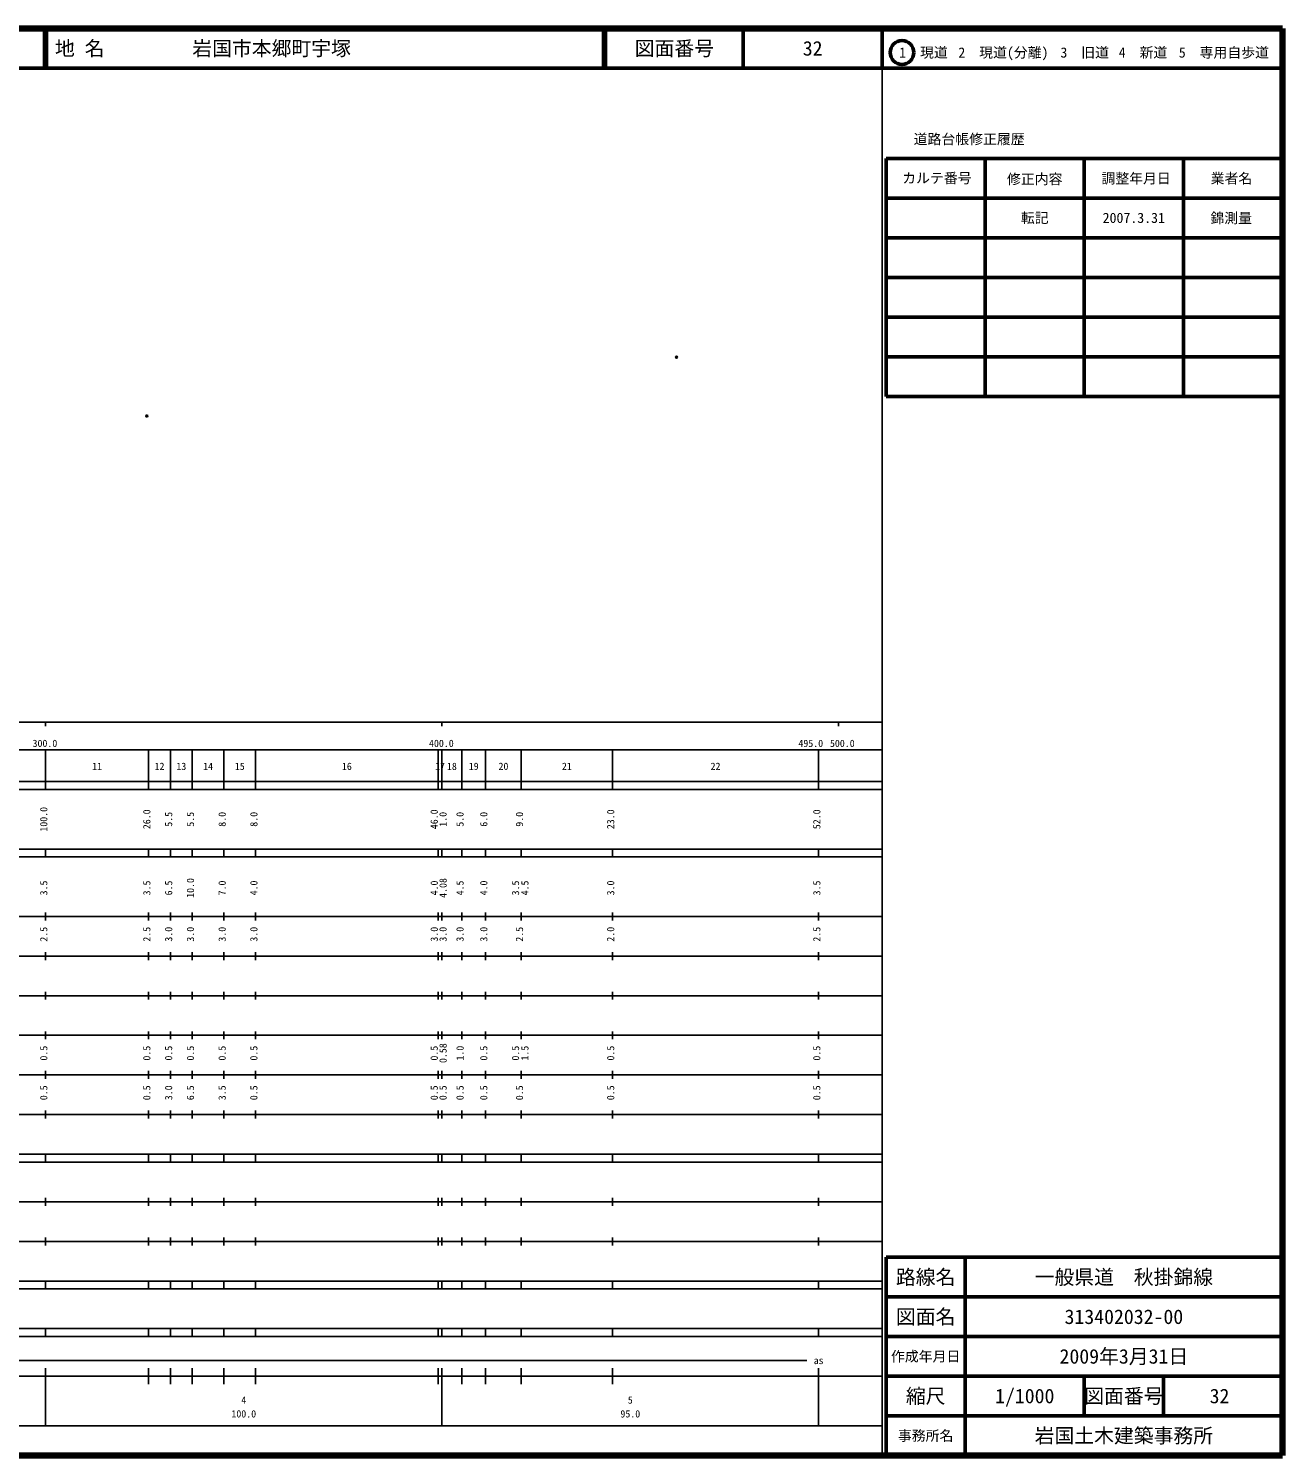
# Model space of a CAD drawing. Units: millimetres on the paper. Extents: x 40 to 680, y 20 to 380.
# Drawn here: x 363.7 to 680, y 20 to 380 of the extents above; entities that cross this region are included whole.
import ezdxf
from ezdxf.enums import TextEntityAlignment as Align

# ---------------------------------------------------------------- set-up
doc = ezdxf.new("R2010")
doc.units = ezdxf.units.MM
doc.header["$PDMODE"] = 32
doc.header["$PDSIZE"] = 0.5
doc.layers.add('M-OTRS', color=6, linetype='Continuous')
doc.layers.add('M-TTL-TXT', color=7, linetype='Continuous')
for name, color, linetype, lineweight in [('M-TTL', 2, 'Continuous', 140), ('M-TTL-BAND', 7, 'Continuous', 25), ('M-TTL-FRAM', 2, 'Continuous', 50), ('M-TTL-LINE', 7, 'Continuous', 50)]:
    doc.layers.add(name, color=color, linetype=linetype, lineweight=lineweight)
doc.styles.add('ＭＳ ゴシック', font='')
doc.styles.get('ＭＳ ゴシック').set_extended_font_data('MS Gothic')

msp = doc.modelspace()

# ---------------------------------------------------------------- linework, layer by layer
at = {"layer": 'M-OTRS'}
for p in [(527.163, 297.058), (393.526, 282.247)]:
    msp.add_point(p, dxfattribs=at)
at = {"layer": 'M-TTL'}
for p, q in [((680, 380), (40, 380)), ((680, 20), (680, 380)), ((40, 20), (680, 20))]:
    msp.add_line(p, q, dxfattribs=at)
at = {"layer": 'M-TTL-BAND'}
for p, q in [((579, 20), (579, 370)), ((40, 205), (579, 205)), ((368, 205), (368, 204)), ((468, 205), (468, 204)), ((568, 205), (568, 204)), ((68, 198), (579, 198)), ((368, 188), (368, 198)), ((394, 188), (394, 198)), ((399.5, 188), (399.5, 198)), ((405, 188), (405, 198)), ((413, 188), (413, 198)), ((421, 188), (421, 198)), ((467, 188), (467, 198)), ((468, 188), (468, 198)), ((473, 188), (473, 198)), ((479, 188), (479, 198)), ((488, 188), (488, 198)), ((511, 188), (511, 198)), ((563, 188), (563, 198)), ((40, 190), (579, 190)), ((40, 188), (579, 188)), ((40, 173), (579, 173)), ((368, 171), (368, 173)), ((394, 171), (394, 173)), ((399.5, 171), (399.5, 173)), ((405, 171), (405, 173)), ((413, 171), (413, 173)), ((421, 171), (421, 173)), ((467, 171), (467, 173)), ((468, 171), (468, 173)), ((473, 171), (473, 173)), ((479, 171), (479, 173)), ((488, 171), (488, 173)), ((511, 171), (511, 173)), ((563, 171), (563, 173)), ((40, 171), (579, 171)), ((40, 156), (579, 156)), ((368, 155), (368, 157)), ((394, 155), (394, 157)), ((399.5, 155), (399.5, 157)), ((405, 155), (405, 157)), ((413, 155), (413, 157)), ((421, 155), (421, 157)), ((467, 155), (467, 157)), ((468, 155), (468, 157)), ((473, 155), (473, 157)), ((479, 155), (479, 157)), ((488, 155), (488, 157)), ((511, 155), (511, 157)), ((563, 155), (563, 157)), ((46, 146), (579, 146)), ((368, 145), (368, 147)), ((394, 145), (394, 147)), ((399.5, 145), (399.5, 147)), ((405, 145), (405, 147)), ((413, 145), (413, 147)), ((421, 145), (421, 147)), ((467, 145), (467, 147)), ((468, 145), (468, 147)), ((473, 145), (473, 147)), ((479, 145), (479, 147)), ((488, 145), (488, 147)), ((511, 145), (511, 147)), ((563, 145), (563, 147)), ((368, 135), (368, 137)), ((394, 135), (394, 137)), ((399.5, 135), (399.5, 137)), ((405, 135), (405, 137)), ((413, 135), (413, 137)), ((421, 135), (421, 137)), ((467, 135), (467, 137)), ((468, 135), (468, 137)), ((473, 135), (473, 137)), ((479, 135), (479, 137)), ((488, 135), (488, 137)), ((511, 135), (511, 137)), ((563, 135), (563, 137)), ((52, 136), (579, 136)), ((46, 126), (579, 126)), ((368, 125), (368, 127)), ((394, 125), (394, 127)), ((399.5, 125), (399.5, 127)), ((405, 125), (405, 127)), ((413, 125), (413, 127)), ((421, 125), (421, 127)), ((467, 125), (467, 127)), ((468, 125), (468, 127)), ((473, 125), (473, 127)), ((479, 125), (479, 127)), ((488, 125), (488, 127)), ((511, 125), (511, 127)), ((563, 125), (563, 127)), ((52, 116), (579, 116)), ((368, 115), (368, 117)), ((394, 115), (394, 117)), ((399.5, 115), (399.5, 117)), ((405, 115), (405, 117)), ((413, 115), (413, 117)), ((421, 115), (421, 117)), ((467, 115), (467, 117)), ((468, 115), (468, 117)), ((473, 115), (473, 117)), ((479, 115), (479, 117)), ((488, 115), (488, 117)), ((511, 115), (511, 117)), ((563, 115), (563, 117)), ((46, 106), (579, 106)), ((368, 105), (368, 107)), ((394, 105), (394, 107)), ((399.5, 105), (399.5, 107)), ((405, 105), (405, 107)), ((413, 105), (413, 107)), ((421, 105), (421, 107)), ((467, 105), (467, 107)), ((468, 105), (468, 107)), ((473, 105), (473, 107)), ((479, 105), (479, 107)), ((488, 105), (488, 107)), ((511, 105), (511, 107)), ((563, 105), (563, 107)), ((40, 96), (579, 96)), ((40, 94), (579, 94)), ((368, 94), (368, 96)), ((394, 94), (394, 96)), ((399.5, 94), (399.5, 96)), ((405, 94), (405, 96)), ((413, 94), (413, 96)), ((421, 94), (421, 96)), ((467, 94), (467, 96)), ((468, 94), (468, 96)), ((473, 94), (473, 96)), ((479, 94), (479, 96)), ((488, 94), (488, 96)), ((511, 94), (511, 96)), ((563, 94), (563, 96)), ((49, 84), (579, 84)), ((368, 83), (368, 85)), ((394, 83), (394, 85)), ((399.5, 83), (399.5, 85)), ((405, 83), (405, 85)), ((413, 83), (413, 85)), ((421, 83), (421, 85)), ((467, 83), (467, 85)), ((468, 83), (468, 85)), ((473, 83), (473, 85)), ((479, 83), (479, 85)), ((488, 83), (488, 85)), ((511, 83), (511, 85)), ((563, 83), (563, 85)), ((40, 74), (579, 74)), ((368, 73), (368, 75)), ((394, 73), (394, 75)), ((399.5, 73), (399.5, 75)), ((405, 73), (405, 75)), ((413, 73), (413, 75)), ((421, 73), (421, 75)), ((467, 73), (467, 75)), ((468, 73), (468, 75)), ((473, 73), (473, 75)), ((479, 73), (479, 75)), ((488, 73), (488, 75)), ((511, 73), (511, 75)), ((563, 73), (563, 75)), ((40, 64), (579, 64)), ((40, 62), (579, 62)), ((368, 62), (368, 64)), ((394, 62), (394, 64)), ((399.5, 62), (399.5, 64)), ((405, 62), (405, 64)), ((413, 62), (413, 64)), ((421, 62), (421, 64)), ((467, 62), (467, 64)), ((468, 62), (468, 64)), ((473, 62), (473, 64)), ((479, 62), (479, 64)), ((488, 62), (488, 64)), ((511, 62), (511, 64)), ((563, 62), (563, 64)), ((40, 52), (579, 52)), ((368, 50), (368, 52)), ((394, 50), (394, 52)), ((399.5, 50), (399.5, 52)), ((405, 50), (405, 52)), ((413, 50), (413, 52)), ((421, 50), (421, 52)), ((467, 50), (467, 52)), ((468, 50), (468, 52)), ((473, 50), (473, 52)), ((479, 50), (479, 52)), ((488, 50), (488, 52)), ((511, 50), (511, 52)), ((563, 50), (563, 52)), ((40, 50), (579, 50)), ((71, 44), (560, 44)), ((40, 40), (579, 40)), ((368, 27.5), (368, 42)), ((394, 38), (394, 42)), ((399.5, 38), (399.5, 42)), ((405, 38), (405, 42)), ((413, 38), (413, 42)), ((421, 38), (421, 42)), ((467, 38), (467, 42)), ((468, 27.5), (468, 42)), ((473, 38), (473, 42)), ((479, 38), (479, 42)), ((488, 38), (488, 42)), ((511, 38), (511, 42)), ((563, 27.5), (563, 42)), ((68, 27.5), (579, 27.5))]:
    msp.add_line(p, q, dxfattribs=at)
at = {"layer": 'M-TTL-FRAM'}
for p, q in [((580, 347.197), (580, 287.197)), ((580, 347.197), (680, 347.197)), ((580, 287.197), (680, 287.197)), ((680, 70), (580, 70)), ((580, 70), (580, 20))]:
    msp.add_line(p, q, dxfattribs=at)
at = {"layer": 'M-TTL-LINE'}
for p, q in [((367.75, 380), (367.75, 370)), ((368.25, 380), (368.25, 370)), ((508.747, 380), (508.747, 370)), ((509.247, 380), (509.247, 370)), ((543.997, 380), (543.997, 370)), ((579, 380), (579, 370)), ((40, 370), (680, 370)), ((605, 347.197), (605, 287.197)), ((630, 347.197), (630, 287.197)), ((655, 347.197), (655, 287.197)), ((580, 337.197), (680, 337.197)), ((580, 327.197), (680, 327.197)), ((580, 317.197), (680, 317.197)), ((580, 307.197), (680, 307.197)), ((580, 297.197), (680, 297.197)), ((600, 70), (600, 20)), ((680, 60), (580, 60)), ((680, 50), (580, 50)), ((680, 40), (580, 40)), ((630, 40), (630, 30)), ((650, 40), (650, 30)), ((680, 30), (580, 30))]:
    msp.add_line(p, q, dxfattribs=at)
msp.add_circle((584.031, 373.958), 3, dxfattribs=at)

# ---------------------------------------------------------------- texts
at = {"layer": 'M-TTL-BAND', "style": 'ＭＳ ゴシック'}
for s, p in [('300.0', (367.844, 198.195)), ('400.0', (467.844, 198.195)), ('495.0', (561.018, 198.195)), ('500.0', (568.977, 198.195)), ('11', (381, 192.405)), ('12', (396.75, 192.405)), ('13', (402.25, 192.405)), ('14', (409, 192.405)), ('15', (417, 192.405)), ('16', (444, 192.405)), ('17', (467.5, 192.405)), ('18', (470.5, 192.405)), ('19', (476, 192.405)), ('20', (483.5, 192.405)), ('21', (499.5, 192.405)), ('22', (537, 192.405)), ('as', (563, 42.5)), ('4', (418, 32.523)), ('5', (515.5, 32.523)), ('100.0', (418, 29.033)), ('95.0', (515.5, 29.033))]:
    msp.add_text(s, height=1.833, dxfattribs=at).set_placement(p, align=Align.BOTTOM_CENTER)
for s, p in [('100.0', (369, 180.5)), ('26.0', (395, 180.5)), ('5.5', (400.5, 180.5)), ('5.5', (406, 180.5)), ('8.0', (414, 180.5)), ('8.0', (422, 180.5)), ('46.0', (467.493, 180.5)), ('1.0', (469.715, 180.5)), ('5.0', (474, 180.5)), ('6.0', (480, 180.5)), ('9.0', (489, 180.5)), ('23.0', (512, 180.5)), ('52.0', (564, 180.5)), ('3.5', (369, 163.174)), ('3.5', (395, 163.174)), ('6.5', (400.5, 163.174)), ('10.0', (406, 163.174)), ('7.0', (414, 163.174)), ('4.0', (422, 163.174)), ('4.0', (467.493, 163.174)), ('4.08', (469.715, 163.174)), ('4.5', (474, 163.174)), ('4.0', (480, 163.174)), ('3.5', (488, 163.174)), ('4.5', (490.37, 163.174)), ('3.0', (512, 163.174)), ('3.5', (564, 163.174)), ('2.5', (369, 151.5)), ('2.5', (395, 151.5)), ('3.0', (400.5, 151.5)), ('3.0', (406, 151.5)), ('3.0', (414, 151.5)), ('3.0', (422, 151.5)), ('3.0', (467.493, 151.5)), ('3.0', (469.715, 151.5)), ('3.0', (474, 151.5)), ('3.0', (480, 151.5)), ('2.5', (489, 151.5)), ('2.0', (512, 151.5)), ('2.5', (564, 151.5)), ('0.5', (369, 121.5)), ('0.5', (395, 121.5)), ('0.5', (400.5, 121.5)), ('0.5', (406, 121.5)), ('0.5', (414, 121.5)), ('0.5', (422, 121.5)), ('0.5', (467.493, 121.5)), ('0.58', (469.715, 121.5)), ('1.0', (474, 121.5)), ('0.5', (480, 121.5)), ('0.5', (488, 121.5)), ('1.5', (490.37, 121.5)), ('0.5', (512, 121.5)), ('0.5', (564, 121.5)), ('0.5', (369, 111.5)), ('0.5', (395, 111.5)), ('3.0', (400.5, 111.5)), ('6.5', (406, 111.5)), ('3.5', (414, 111.5)), ('0.5', (422, 111.5)), ('0.5', (467.493, 111.5)), ('0.5', (469.715, 111.5)), ('0.5', (474, 111.5)), ('0.5', (480, 111.5)), ('0.5', (489, 111.5)), ('0.5', (512, 111.5)), ('0.5', (564, 111.5))]:
    msp.add_text(s, height=1.833, rotation=90, dxfattribs=at).set_placement(p, align=Align.BOTTOM_CENTER)
at = {"layer": 'M-TTL-TXT', "style": 'ＭＳ ゴシック'}
for s, p in [('地 名', (370.38, 375)), ('岩国市本郷町宇塚', (405.024, 375))]:
    msp.add_text(s, height=3.666, dxfattribs=at).set_placement(p, align=Align.MIDDLE_LEFT)
for s, height, p in [('図面番号', 3.666, (526.622, 375)), ('32', 3.666, (561.497, 375)), ('1\u3000現道', 2.566, (589.448, 373.958)), ('2\u3000現道(分離)', 2.566, (609.619, 373.958)), ('3\u3000旧道', 2.566, (630.121, 373.958)), ('4\u3000新道', 2.566, (644.824, 373.958)), ('5\u3000専用自歩道', 2.566, (665.228, 373.958)), ('道路台帳修正履歴', 2.566, (600.968, 352.113)), ('カルテ番号', 2.566, (592.839, 342.277)), ('修正内容', 2.566, (617.509, 342.023)), ('調整年月日', 2.566, (643.089, 342.197)), ('業者名', 2.566, (667.134, 342.197)), ('転記', 2.566, (617.5, 332.245)), ('2007.3.31', 2.566, (642.5, 332.245)), ('錦測量', 2.566, (667.077, 332.189)), ('路線名', 3.666, (590, 65)), ('路線名', 3.666, (590, 65)), ('一般県道\u3000秋掛錦線', 3.666, (640, 65)), ('図面名', 3.666, (590, 55)), ('図面名', 3.666, (590, 55)), ('313402032-00', 3.666, (640, 55)), ('2009年3月31日', 3.666, (640, 45)), ('作成年月日', 2.566, (590, 45)), ('作成年月日', 2.566, (590, 45)), ('縮尺', 3.666, (590, 35)), ('縮尺', 3.666, (590, 35)), ('1/1000', 3.666, (615, 35)), ('図面番号', 3.666, (640, 35)), ('図面番号', 3.666, (640, 35)), ('32', 3.666, (664.125, 35)), ('事務所名', 2.566, (590, 25)), ('事務所名', 2.566, (590, 25)), ('岩国土木建築事務所', 3.666, (640, 25))]:
    msp.add_text(s, height=height, dxfattribs=at).set_placement(p, align=Align.MIDDLE_CENTER)

doc.saveas('drawing.dxf')
